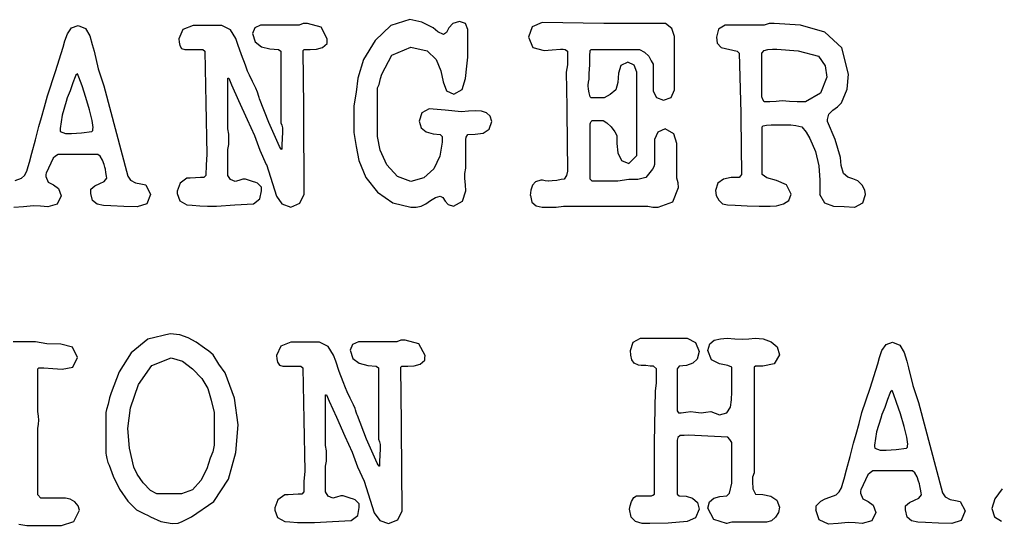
# Model space of a CAD drawing. Extents: x 0 to 123, y -71 to 297.
# Drawn here: x 10.48 to 12.528, y 293.874 to 294.933 of the extents above; entities that cross this region are included whole.
import ezdxf

# ---------------------------------------------------------------- set-up
doc = ezdxf.new("R2010")
doc.units = 0

msp = doc.modelspace()

# ---------------------------------------------------------------- linework, layer by layer
at = {"layer": 'Layer 1'}
for p, q in [((11.295439, 294.933067), (11.256209, 294.920343)), ((11.320889, 294.927767), (11.295439, 294.933067)), ((10.579698, 294.903366), (10.588198, 294.915559)), ((10.588198, 294.915559), (10.601978, 294.920859)), ((10.601978, 294.920859), (10.617348, 294.914499)), ((10.617348, 294.914499), (10.626348, 294.899125)), ((10.82125, 294.912393), (10.81275, 294.892777)), ((10.84246, 294.920343), (10.82125, 294.912393)), ((10.90237, 294.920343), (10.84246, 294.920343)), ((10.92039, 294.911333), (10.90237, 294.920343)), ((10.93152, 294.893308), (10.92039, 294.911333)), ((10.971461, 294.915573), (10.966661, 294.90391)), ((10.983651, 294.921403), (10.971461, 294.915573)), ((11.064231, 294.921403), (10.983651, 294.921403)), ((11.072731, 294.924583), (11.064231, 294.921403)), ((11.081731, 294.925113), (11.072731, 294.924583)), ((11.110361, 294.917163), (11.081731, 294.925113)), ((11.123081, 294.892776), (11.110361, 294.917163)), ((11.256209, 294.920343), (11.222809, 294.889594)), ((11.344219, 294.916104), (11.320889, 294.927767)), ((11.354289, 294.907094), (11.344219, 294.916104)), ((11.377149, 294.915574), (11.372349, 294.906034)), ((11.385149, 294.925114), (11.377149, 294.915574)), ((11.399459, 294.929354), (11.385149, 294.925114)), ((11.412179, 294.925114), (11.399459, 294.929354)), ((11.416979, 294.91239), (11.412179, 294.925114)), ((11.416979, 294.854074), (11.416979, 294.91239)), ((11.551254, 294.917702), (11.543854, 294.896496)), ((11.572464, 294.926712), (11.551254, 294.917702)), ((11.70129, 294.925122), (11.572464, 294.926712)), ((11.830116, 294.924592), (11.70129, 294.925122)), ((11.843366, 294.914519), (11.830116, 294.924592)), ((11.848666, 294.897554), (11.843366, 294.914519)), ((11.940786, 294.912913), (11.936586, 294.896479)), ((11.955096, 294.921393), (11.940786, 294.912913)), ((12.036206, 294.921393), (11.955096, 294.921393)), ((12.046806, 294.924573), (12.036206, 294.921393)), ((12.057406, 294.925104), (12.046806, 294.924573)), ((12.112546, 294.921394), (12.057406, 294.925104)), ((12.162906, 294.90655), (12.112546, 294.921394)), ((10.574398, 294.888522), (10.579698, 294.903366)), ((10.626348, 294.899125), (10.631648, 294.8811)), ((10.81275, 294.892777), (10.81328, 294.885887)), ((10.93632, 294.880584), (10.93152, 294.893308)), ((10.966661, 294.90391), (10.971961, 294.886415)), ((11.122551, 294.888006), (11.123081, 294.892776)), ((11.365949, 294.901794), (11.354289, 294.907094)), ((11.372349, 294.906034), (11.365949, 294.901794)), ((11.543854, 294.896496), (11.552854, 294.87476)), ((11.848666, 294.785692), (11.848666, 294.897554)), ((11.936586, 294.896479), (11.938186, 294.883755)), ((12.198956, 294.874211), (12.162906, 294.90655)), ((10.554758, 294.824374), (10.571198, 294.875268)), ((10.571198, 294.875268), (10.574398, 294.888522)), ((10.631648, 294.8811), (10.635348, 294.866786)), ((10.81328, 294.885887), (10.81488, 294.878467)), ((10.81488, 294.878467), (10.81858, 294.872637)), ((10.81858, 294.872637), (10.82548, 294.870517)), ((10.82548, 294.870517), (10.86312, 294.870517)), ((10.86312, 294.870517), (10.86732, 294.866807)), ((10.94372, 294.859378), (10.93632, 294.880584)), ((10.971961, 294.886415), (10.985211, 294.876342)), ((10.985211, 294.876342), (11.003231, 294.872102)), ((11.003231, 294.872102), (11.020731, 294.870512)), ((11.020731, 294.870512), (11.026031, 294.866802)), ((11.072791, 294.868396), (11.074891, 294.870516)), ((11.074891, 294.870516), (11.087081, 294.870516)), ((11.087081, 294.870516), (11.100331, 294.871046)), ((11.100331, 294.871046), (11.113051, 294.874756)), ((11.113051, 294.874756), (11.122551, 294.883236)), ((11.122551, 294.883236), (11.122551, 294.888006)), ((11.222809, 294.889594), (11.198949, 294.849833)), ((11.257969, 294.858845), (11.297729, 294.87528)), ((11.297729, 294.87528), (11.331659, 294.86786)), ((11.552854, 294.87476), (11.576184, 294.8684)), ((11.593144, 294.86946), (11.610644, 294.87105)), ((11.610644, 294.87105), (11.616444, 294.87105)), ((11.616444, 294.87105), (11.620644, 294.87052)), ((11.620644, 294.87052), (11.624844, 294.86681)), ((11.672688, 294.868388), (11.674788, 294.870508)), ((11.674788, 294.870508), (11.776046, 294.870508)), ((11.776046, 294.870508), (11.786116, 294.864678)), ((11.938186, 294.883755), (11.946686, 294.874745)), ((11.946686, 294.874745), (11.980086, 294.866795)), ((12.036545, 294.868392), (12.043945, 294.870512)), ((12.043945, 294.870512), (12.044065, 294.870516)), ((12.044065, 294.870516), (12.053565, 294.871047)), ((12.053565, 294.871047), (12.063065, 294.871047)), ((12.063065, 294.871047), (12.107595, 294.867867)), ((12.212736, 294.819076), (12.198956, 294.874211)), ((10.635348, 294.866786), (10.643848, 294.829676)), ((10.86732, 294.866807), (10.86942, 294.758127)), ((10.95172, 294.837642), (10.94372, 294.859378)), ((11.026031, 294.866802), (11.026031, 294.7173)), ((11.073891, 294.750173), (11.072791, 294.868396)), ((11.236759, 294.819084), (11.257969, 294.858845)), ((11.331659, 294.86786), (11.350749, 294.849835)), ((11.350749, 294.849835), (11.360249, 294.825978)), ((11.414879, 294.835519), (11.416979, 294.854074)), ((11.576184, 294.8684), (11.593144, 294.86946)), ((11.624844, 294.86681), (11.624844, 294.853556)), ((11.624844, 294.853556), (11.624844, 294.838182)), ((11.671627, 294.83817), (11.672157, 294.856195)), ((11.672157, 294.856195), (11.672688, 294.868388)), ((11.786116, 294.864678), (11.795116, 294.856198)), ((11.795116, 294.856198), (11.800416, 294.846658)), ((11.980086, 294.866795), (11.984286, 294.862555)), ((11.984286, 294.862555), (11.987486, 294.737971)), ((12.031745, 294.862562), (12.036545, 294.868392)), ((12.031745, 294.771377), (12.031745, 294.862562)), ((12.107595, 294.867867), (12.150005, 294.856204)), ((12.150005, 294.856204), (12.163785, 294.836058)), ((10.643848, 294.829676), (10.656038, 294.794156)), ((10.95652, 294.824918), (10.95172, 294.837642)), ((11.198949, 294.849833), (11.186759, 294.810602)), ((11.412179, 294.809542), (11.414879, 294.835519)), ((11.624844, 294.838182), (11.622744, 294.822808)), ((11.670527, 294.820145), (11.671627, 294.83817)), ((11.736778, 294.837117), (11.731978, 294.820682)), ((11.751088, 294.844007), (11.736778, 294.837117)), ((11.764868, 294.837647), (11.751088, 294.844007)), ((11.770168, 294.822803), (11.764868, 294.837647)), ((11.800416, 294.846658), (11.804116, 294.839768)), ((11.804116, 294.839768), (11.804116, 294.783572)), ((12.163785, 294.836058), (12.166985, 294.812201)), ((10.537798, 294.77348), (10.554758, 294.824374)), ((10.595972, 294.813258), (10.591172, 294.800535)), ((10.597572, 294.816967), (10.595972, 294.813258)), ((10.600772, 294.819617), (10.597572, 294.816967)), ((10.603972, 294.812198), (10.600772, 294.819617)), ((10.610372, 294.794173), (10.603972, 294.812198)), ((10.91493, 294.704578), (10.91493, 294.81061)), ((10.91493, 294.81061), (10.91703, 294.81061)), ((10.91703, 294.81061), (10.92283, 294.796826)), ((10.96022, 294.816968), (10.95652, 294.824918)), ((10.96662, 294.803184), (10.96022, 294.816968)), ((11.186759, 294.810602), (11.183059, 294.781444)), ((11.232959, 294.803184), (11.234059, 294.809544)), ((11.234059, 294.809544), (11.236759, 294.819084)), ((11.360249, 294.825978), (11.365549, 294.802651)), ((11.404779, 294.786746), (11.412179, 294.809542)), ((11.622744, 294.822808), (11.623844, 294.750178)), ((11.670527, 294.808482), (11.670527, 294.820145)), ((11.731978, 294.820682), (11.730378, 294.801066)), ((11.770168, 294.64892), (11.770168, 294.822803)), ((12.166985, 294.812201), (12.154265, 294.778802)), ((12.210036, 294.787267), (12.212736, 294.819076)), ((10.591172, 294.800535), (10.585372, 294.7841)), ((10.618372, 294.770315), (10.610372, 294.794173)), ((10.656038, 294.794156), (10.705868, 294.605424)), ((10.92283, 294.796826), (10.93767, 294.763957)), ((10.97352, 294.7894), (10.96662, 294.803184)), ((10.97722, 294.78145), (10.97352, 294.7894)), ((11.228159, 294.789934), (11.231359, 294.797354)), ((11.228159, 294.688152), (11.228159, 294.789934)), ((11.231359, 294.797354), (11.232959, 294.803184)), ((11.365549, 294.802651), (11.372449, 294.784096)), ((11.668327, 294.795762), (11.669427, 294.802122)), ((11.668327, 294.794702), (11.668327, 294.795762)), ((11.668327, 294.794172), (11.668327, 294.794702)), ((11.669427, 294.787282), (11.668327, 294.794172)), ((11.669427, 294.802122), (11.670527, 294.808482)), ((11.730378, 294.801066), (11.726178, 294.785692)), ((10.531998, 294.750684), (10.537798, 294.77348)), ((10.579572, 294.769255), (10.576972, 294.761305)), ((10.585372, 294.7841), (10.579572, 294.769255)), ((10.625772, 294.744339), (10.618372, 294.770315)), ((10.97775, 294.7788), (10.97722, 294.78145)), ((10.97935, 294.77403), (10.97775, 294.7788)), ((10.98045, 294.76979), (10.97935, 294.77403)), ((10.98155, 294.76714), (10.98045, 294.76979)), ((11.183059, 294.781444), (11.178259, 294.752286)), ((11.372449, 294.784096), (11.387819, 294.777206)), ((11.387819, 294.777206), (11.404779, 294.786746)), ((11.670527, 294.779862), (11.669427, 294.787282)), ((11.672127, 294.774032), (11.670527, 294.779862)), ((11.672658, 294.771382), (11.672127, 294.774032)), ((11.674758, 294.769262), (11.672658, 294.771382)), ((11.701798, 294.769262), (11.674758, 294.769262)), ((11.714518, 294.776152), (11.701798, 294.769262)), ((11.726178, 294.785692), (11.714518, 294.776152)), ((11.804116, 294.783572), (11.811016, 294.769788)), ((11.811016, 294.769788), (11.825856, 294.764488)), ((11.825856, 294.764488), (11.841766, 294.770318)), ((11.841766, 294.770318), (11.848666, 294.785692)), ((12.033345, 294.766077), (12.031745, 294.771377)), ((12.154265, 294.778802), (12.122985, 294.760777)), ((12.197846, 294.758639), (12.210036, 294.787267)), ((10.525598, 294.727888), (10.531998, 294.750684)), ((10.576972, 294.761305), (10.568472, 294.733207)), ((10.86942, 294.758127), (10.87152, 294.650507)), ((10.93767, 294.763957), (10.95569, 294.724196)), ((11.00064, 294.717836), (10.98155, 294.76714)), ((11.073891, 294.7401), (11.073891, 294.750173)), ((11.178259, 294.752286), (11.178508, 294.696628)), ((11.623844, 294.750178), (11.623844, 294.7401)), ((12.036045, 294.760777), (12.033345, 294.766077)), ((12.048235, 294.760777), (12.036045, 294.760777)), ((12.061485, 294.761837), (12.048235, 294.760777)), ((12.074205, 294.762897), (12.061485, 294.761837)), ((12.089575, 294.761837), (12.074205, 294.762897)), ((12.105485, 294.760777), (12.089575, 294.761837)), ((12.122985, 294.760777), (12.105485, 294.760777)), ((12.179846, 294.743269), (12.189346, 294.750689)), ((12.189346, 294.750689), (12.197846, 294.758639)), ((10.520298, 294.709333), (10.525598, 294.727888)), ((10.568472, 294.733207), (10.564272, 294.705109)), ((10.631572, 294.721542), (10.625772, 294.744339)), ((11.074949, 294.567801), (11.073891, 294.7401)), ((11.320499, 294.737974), (11.315199, 294.720479)), ((11.335869, 294.746454), (11.320499, 294.737974)), ((11.369799, 294.743274), (11.335869, 294.746454)), ((11.403729, 294.740094), (11.369799, 294.743274)), ((11.418039, 294.741154), (11.403729, 294.740094)), ((11.432879, 294.742214), (11.418039, 294.741154)), ((11.445069, 294.741154), (11.432879, 294.742214)), ((11.456199, 294.737974), (11.445069, 294.741154)), ((11.463599, 294.731084), (11.456199, 294.737974)), ((11.466799, 294.719421), (11.463599, 294.731084)), ((11.623844, 294.7401), (11.624944, 294.615515)), ((11.987486, 294.737971), (11.987486, 294.727368)), ((11.987486, 294.727368), (11.988586, 294.609145)), ((12.168646, 294.724186), (12.171846, 294.734789)), ((12.171846, 294.734789), (12.179846, 294.743269)), ((10.512898, 294.681235), (10.520298, 294.709333)), ((10.633672, 294.707228), (10.631572, 294.721542)), ((10.633142, 294.703518), (10.633672, 294.707228)), ((10.95569, 294.724196), (10.97053, 294.690267)), ((11.02291, 294.667472), (11.00064, 294.717836)), ((11.026031, 294.7173), (11.028131, 294.712)), ((11.028131, 294.712), (11.029231, 294.7067)), ((11.029231, 294.7067), (11.029231, 294.69769)), ((11.315199, 294.720479), (11.319399, 294.706165)), ((11.461499, 294.703517), (11.466799, 294.719421)), ((11.672698, 294.715183), (11.673228, 294.716773)), ((11.672698, 294.599087), (11.672698, 294.715183)), ((11.673228, 294.716773), (11.674828, 294.719423)), ((11.674828, 294.719423), (11.676928, 294.721543)), ((11.676928, 294.721543), (11.699728, 294.721543)), ((11.699728, 294.721543), (11.707128, 294.717303)), ((11.707128, 294.717303), (11.716128, 294.708293)), ((11.716128, 294.708293), (11.724128, 294.69822)), ((12.032196, 294.708811), (12.034296, 294.710931)), ((12.032196, 294.609143), (12.032196, 294.708811)), ((12.034296, 294.710931), (12.041196, 294.711991)), ((12.041196, 294.711991), (12.050696, 294.713051)), ((12.050696, 294.713051), (12.070316, 294.713051)), ((12.070316, 294.713051), (12.081976, 294.713051)), ((12.081976, 294.713051), (12.092046, 294.712521)), ((12.092046, 294.712521), (12.102646, 294.711461)), ((12.102646, 294.711461), (12.115366, 294.708811)), ((12.115366, 294.708811), (12.124366, 294.697148)), ((12.168646, 294.719416), (12.168646, 294.724186)), ((12.185086, 294.682306), (12.168646, 294.719416)), ((10.564272, 294.705109), (10.564272, 294.70193)), ((10.564272, 294.70193), (10.564802, 294.69875)), ((10.564802, 294.69875), (10.564772, 294.698749)), ((10.564772, 294.698749), (10.575902, 294.694508)), ((10.575902, 294.694508), (10.588622, 294.694508)), ((10.588622, 294.694508), (10.609302, 294.696099)), ((10.609302, 294.696099), (10.631042, 294.698749)), ((10.631042, 294.698749), (10.633142, 294.700869)), ((10.633142, 294.700869), (10.633142, 294.703518)), ((10.91703, 294.693445), (10.91493, 294.704578)), ((10.91703, 294.682842), (10.91703, 294.693445)), ((10.97053, 294.690267), (10.98219, 294.659518)), ((11.029231, 294.69769), (11.028701, 294.684436)), ((11.178508, 294.696628), (11.183308, 294.66747)), ((11.233459, 294.659524), (11.228159, 294.688152)), ((11.319399, 294.706165), (11.329999, 294.698215)), ((11.329999, 294.698215), (11.344309, 294.693975)), ((11.344309, 294.693975), (11.359149, 294.692385)), ((11.359149, 294.692385), (11.362849, 294.688145)), ((11.362849, 294.688145), (11.363379, 294.682845)), ((11.412748, 294.681786), (11.413279, 294.687087)), ((11.413279, 294.687087), (11.416979, 294.692386)), ((11.416979, 294.692386), (11.432349, 294.692917)), ((11.432349, 294.692917), (11.448779, 294.695567)), ((11.448779, 294.695567), (11.461499, 294.703517)), ((11.724128, 294.69822), (11.728328, 294.69027)), ((11.728328, 294.69027), (11.728328, 294.673835)), ((11.813768, 294.697691), (11.807368, 294.681787)), ((11.829138, 294.704581), (11.813768, 294.697691)), ((11.847158, 294.693978), (11.829138, 294.704581)), ((11.854058, 294.673832), (11.847158, 294.693978)), ((12.124366, 294.697148), (12.131766, 294.683894)), ((10.505498, 294.653137), (10.512898, 294.681235)), ((10.91493, 294.661106), (10.91703, 294.671709)), ((10.91703, 294.671709), (10.91703, 294.682842)), ((11.02501, 294.663762), (11.02291, 294.667472)), ((11.028701, 294.684436), (11.02817, 294.671182)), ((11.02817, 294.671182), (11.02817, 294.662172)), ((11.183308, 294.66747), (11.189108, 294.638312)), ((11.363379, 294.676485), (11.358579, 294.647327)), ((11.363379, 294.682845), (11.363379, 294.676485)), ((11.412748, 294.621879), (11.412748, 294.681786)), ((11.728328, 294.673835), (11.730428, 294.654219)), ((11.807368, 294.681787), (11.807368, 294.629833)), ((11.854058, 294.601202), (11.854058, 294.673832)), ((12.131766, 294.683894), (12.143426, 294.656856)), ((12.195686, 294.644665), (12.185086, 294.682306)), ((10.500698, 294.634582), (10.505498, 294.653137)), ((10.555028, 294.647287), (10.550228, 294.643047)), ((10.560328, 294.650997), (10.555028, 294.647287)), ((10.643558, 294.650997), (10.560328, 294.650997)), ((10.648358, 294.647287), (10.643558, 294.650997)), ((10.653158, 294.638807), (10.648358, 294.647287)), ((10.87152, 294.650507), (10.86992, 294.628771)), ((10.91493, 294.607031), (10.91493, 294.661106)), ((10.98219, 294.659518), (10.99544, 294.62983)), ((11.02711, 294.661112), (11.02501, 294.663762)), ((11.02764, 294.661112), (11.02711, 294.661112)), ((11.02817, 294.662172), (11.02764, 294.661112)), ((11.247769, 294.628775), (11.233459, 294.659524)), ((11.358579, 294.647327), (11.345859, 294.62082)), ((11.730428, 294.654219), (11.737828, 294.638315)), ((11.753728, 294.631955), (11.770168, 294.64892)), ((12.143426, 294.656856), (12.150326, 294.627168)), ((10.494798, 294.616032), (10.497998, 294.625572)), ((10.497998, 294.625572), (10.500698, 294.634582)), ((10.550228, 294.643047), (10.535388, 294.611768)), ((10.656358, 294.629797), (10.653158, 294.638807)), ((10.657958, 294.623967), (10.656358, 294.629797)), ((10.86992, 294.628771), (10.86939, 294.607035)), ((10.99544, 294.62983), (10.995959, 294.62983)), ((10.995959, 294.62983), (11.016639, 294.56356)), ((11.189108, 294.638312), (11.203418, 294.602793)), ((11.269509, 294.604388), (11.247769, 294.628775)), ((11.737828, 294.638315), (11.753728, 294.631955)), ((11.805768, 294.624533), (11.803068, 294.619763)), ((11.807368, 294.629833), (11.805768, 294.624533)), ((12.150326, 294.627168), (12.152426, 294.59695)), ((12.197286, 294.6277), (12.195686, 294.644665)), ((12.202086, 294.611265), (12.197286, 294.6277)), ((10.483598, 294.601192), (10.489998, 294.607022)), ((10.489998, 294.607022), (10.494798, 294.616032)), ((10.535388, 294.611768), (10.534858, 294.608588)), ((10.534858, 294.608588), (10.534858, 294.604878)), ((10.534858, 294.604878), (10.539658, 294.592685)), ((10.659058, 294.619727), (10.657958, 294.623967)), ((10.660158, 294.612837), (10.659058, 294.619727)), ((10.661758, 294.605417), (10.660158, 294.612837)), ((10.662288, 294.601177), (10.661758, 294.605417)), ((10.705868, 294.605424), (10.711668, 294.596944)), ((10.86939, 294.607035), (10.86519, 294.602795)), ((10.92073, 294.598551), (10.91493, 294.607031)), ((11.297609, 294.594315), (11.269509, 294.604388)), ((11.345859, 294.62082), (11.325179, 294.601735)), ((11.410648, 294.610747), (11.412748, 294.621879)), ((11.410648, 294.600144), (11.410648, 294.610747)), ((11.623344, 294.606505), (11.618544, 294.599085)), ((11.624944, 294.615515), (11.623344, 294.606505)), ((11.803068, 294.619763), (11.788758, 294.602798)), ((11.986986, 294.605965), (11.984386, 294.602785)), ((11.988586, 294.609145), (11.986986, 294.605965)), ((12.041696, 294.601723), (12.032196, 294.609143)), ((12.211086, 294.603315), (12.202086, 294.611265)), ((10.470878, 294.596422), (10.483598, 294.601192)), ((10.539658, 294.592685), (10.550788, 294.586855)), ((10.550788, 294.586855), (10.561388, 294.579435)), ((10.628918, 294.578387), (10.637418, 294.585277)), ((10.637418, 294.585277), (10.647488, 294.590047)), ((10.647488, 294.590047), (10.656488, 294.594287)), ((10.656488, 294.594287), (10.662288, 294.601177)), ((10.711668, 294.596944), (10.722268, 294.591644)), ((10.722268, 294.591644), (10.733398, 294.588994)), ((10.733398, 294.588994), (10.743468, 294.586874)), ((10.743468, 294.586874), (10.753538, 294.567258)), ((10.81538, 294.590601), (10.80898, 294.574167)), ((10.82969, 294.601204), (10.81538, 294.590601)), ((10.83659, 294.601204), (10.82969, 294.601204)), ((10.84719, 294.601735), (10.83659, 294.601204)), ((10.85779, 294.602265), (10.84719, 294.601735)), ((10.86519, 294.602795), (10.85779, 294.602265)), ((10.93023, 294.594311), (10.92073, 294.598551)), ((10.93823, 294.596431), (10.93023, 294.594311)), ((10.94673, 294.599081), (10.93823, 294.596431)), ((10.95203, 294.599081), (10.94673, 294.599081)), ((10.95843, 294.596961), (10.95203, 294.599081)), ((10.96643, 294.594311), (10.95843, 294.596961)), ((10.97333, 294.592191), (10.96643, 294.594311)), ((10.97703, 294.590601), (10.97333, 294.592191)), ((10.98553, 294.582121), (10.97703, 294.590601)), ((11.203418, 294.602793), (11.228338, 294.571513)), ((11.325179, 294.601735), (11.297609, 294.594315)), ((11.411748, 294.586889), (11.410648, 294.600144)), ((11.412848, 294.574697), (11.411748, 294.586889)), ((11.551714, 294.586365), (11.548514, 294.575762)), ((11.558614, 294.593785), (11.551714, 294.586365)), ((11.569744, 294.596965), (11.558614, 294.593785)), ((11.572944, 294.596965), (11.569744, 294.596965)), ((11.578744, 294.595375), (11.572944, 294.596965)), ((11.585144, 294.594845), (11.578744, 294.595375)), ((11.586244, 294.594845), (11.585144, 294.594845)), ((11.593144, 294.595375), (11.586244, 294.594845)), ((11.602644, 294.596435), (11.593144, 294.595375)), ((11.611644, 294.598025), (11.602644, 294.596435)), ((11.618544, 294.599085), (11.611644, 294.598025)), ((11.676898, 294.594847), (11.672698, 294.599087)), ((11.730438, 294.594847), (11.676898, 294.594847)), ((11.753238, 294.598027), (11.730438, 294.594847)), ((11.772328, 294.598558), (11.753238, 294.598027)), ((11.788758, 294.602798), (11.772328, 294.598558)), ((11.856758, 294.591129), (11.854058, 294.601202)), ((11.857288, 294.581589), (11.856758, 294.591129)), ((11.939326, 294.590594), (11.934526, 294.57522)), ((11.951516, 294.599074), (11.939326, 294.590594)), ((11.967416, 294.602254), (11.951516, 294.599074)), ((11.984386, 294.602785), (11.967416, 294.602254)), ((12.062366, 294.596423), (12.041696, 294.601723)), ((12.083046, 294.586883), (12.062366, 294.596423)), ((12.092546, 294.567798), (12.083046, 294.586883)), ((12.152426, 294.59695), (12.152426, 294.567792)), ((12.221686, 294.599605), (12.211086, 294.603315)), ((12.232286, 294.595365), (12.221686, 294.599605)), ((12.241286, 294.586355), (12.232286, 294.595365)), ((12.247086, 294.576282), (12.241286, 294.586355)), ((10.566688, 294.564061), (10.558188, 294.546566)), ((10.561388, 294.579435), (10.566688, 294.564061)), ((10.628918, 294.569377), (10.628918, 294.578387)), ((10.632118, 294.554533), (10.628918, 294.569377)), ((10.753538, 294.567258), (10.745538, 294.547643)), ((10.80898, 294.574167), (10.80898, 294.568867)), ((10.80898, 294.568867), (10.81478, 294.553493)), ((10.98233, 294.557736), (10.98553, 294.574701)), ((10.98553, 294.574701), (10.98553, 294.582121)), ((11.016639, 294.56356), (11.028299, 294.547657)), ((11.065949, 294.548717), (11.074949, 294.567801)), ((11.228338, 294.571513), (11.260148, 294.549247)), ((11.349158, 294.560907), (11.359228, 294.563558)), ((11.359228, 294.563558), (11.364528, 294.560378)), ((11.405948, 294.55296), (11.412848, 294.574697)), ((11.548514, 294.575762), (11.547414, 294.564629)), ((11.547414, 294.564629), (11.547669, 294.564622)), ((11.547669, 294.564622), (11.550869, 294.550838)), ((11.845628, 294.551371), (11.857288, 294.581589)), ((11.934526, 294.57522), (11.936126, 294.565147)), ((11.936126, 294.565147), (11.941426, 294.555074)), ((12.087746, 294.554544), (12.092546, 294.567798)), ((12.152216, 294.567802), (12.162286, 294.549777)), ((12.152426, 294.567792), (12.152216, 294.567802)), ((12.242386, 294.549247), (12.248186, 294.566742)), ((12.248186, 294.566742), (12.247086, 294.576282)), ((10.508898, 294.543386), (10.488218, 294.541266)), ((10.523738, 294.542326), (10.508898, 294.543386)), ((10.558188, 294.546566), (10.538578, 294.541266)), ((10.641618, 294.546583), (10.632118, 294.554533)), ((10.654868, 294.543933), (10.641618, 294.546583)), ((10.670778, 294.543403), (10.654868, 294.543933)), ((10.697818, 294.541813), (10.670778, 294.543403)), ((10.745538, 294.547643), (10.725388, 294.541283)), ((10.81478, 294.553493), (10.82962, 294.545013)), ((10.82962, 294.545013), (10.84022, 294.544483)), ((10.84022, 294.544483), (10.85665, 294.543423)), ((10.85665, 294.543423), (10.87255, 294.542893)), ((10.87255, 294.542893), (10.88368, 294.542893)), ((10.88368, 294.542893), (10.89168, 294.542893)), ((10.89168, 294.542893), (10.92985, 294.545543)), ((10.92985, 294.545543), (10.96855, 294.547133)), ((10.96855, 294.547133), (10.98233, 294.557736)), ((11.028299, 294.547657), (11.046859, 294.540767)), ((11.046859, 294.540767), (11.065949, 294.548717)), ((11.260148, 294.549247), (11.297788, 294.540768)), ((11.308918, 294.540768), (11.319518, 294.542888)), ((11.319518, 294.542888), (11.329018, 294.547658)), ((11.329018, 294.547658), (11.339088, 294.554548)), ((11.339088, 294.554548), (11.349158, 294.560907)), ((11.364528, 294.560378), (11.369328, 294.552957)), ((11.369328, 294.552957), (11.375728, 294.546067)), ((11.375728, 294.546067), (11.386858, 294.542888)), ((11.386858, 294.542888), (11.405948, 294.55296)), ((11.550869, 294.550838), (11.559369, 294.543418)), ((11.559369, 294.543418), (11.572089, 294.540768)), ((11.601239, 294.540768), (11.616609, 294.542888)), ((11.616609, 294.542888), (11.793148, 294.542888)), ((11.793148, 294.542888), (11.803748, 294.540768)), ((11.814878, 294.540768), (11.845628, 294.551371)), ((11.941426, 294.555074), (11.949426, 294.547124)), ((11.949426, 294.547124), (11.959496, 294.545004)), ((11.959496, 294.545004), (11.975926, 294.544474)), ((11.975926, 294.544474), (12.000846, 294.543414)), ((12.000846, 294.543414), (12.025766, 294.542884)), ((12.025766, 294.542884), (12.042726, 294.542884)), ((12.042726, 294.542884), (12.048526, 294.542884)), ((12.048526, 294.542884), (12.062306, 294.543414)), ((12.062306, 294.543414), (12.076616, 294.547124)), ((12.076616, 294.547124), (12.087746, 294.554544)), ((12.162286, 294.549777), (12.181376, 294.542887)), ((12.181376, 294.542887), (12.203646, 294.541827)), ((12.225956, 294.540767), (12.242386, 294.549247)), ((10.488218, 294.541266), (10.467538, 294.539676)), ((10.538578, 294.541266), (10.523738, 294.542326)), ((10.725388, 294.541283), (10.697818, 294.541813)), ((11.297788, 294.540768), (11.308918, 294.540768)), ((11.572089, 294.540768), (11.586399, 294.540768)), ((11.586399, 294.540768), (11.601239, 294.540768)), ((11.803748, 294.540768), (11.814878, 294.540768)), ((12.203646, 294.541827), (12.224856, 294.540767)), ((12.224856, 294.540767), (12.225956, 294.540767)), ((10.513337, 294.258712), (10.428517, 294.258712)), ((10.536667, 294.254472), (10.513337, 294.258712)), ((10.747941, 294.264029), (10.712951, 294.235931)), ((10.794591, 294.275162), (10.747941, 294.264029)), ((10.814681, 294.273043), (10.794531, 294.275163)), ((10.794531, 294.275163), (10.794591, 294.275162)), ((10.832181, 294.267213), (10.814681, 294.273043)), ((10.848611, 294.257673), (10.832181, 294.267213)), ((10.866111, 294.24548), (10.848611, 294.257673)), ((11.046787, 294.257658), (11.025577, 294.249708)), ((11.106697, 294.257658), (11.046787, 294.257658)), ((11.124717, 294.248649), (11.106697, 294.257658)), ((11.187967, 294.258719), (11.175777, 294.252889)), ((11.268547, 294.258719), (11.187967, 294.258719)), ((11.277047, 294.261899), (11.268547, 294.258719)), ((11.286047, 294.262429), (11.277047, 294.261899)), ((11.314677, 294.254479), (11.286047, 294.262429)), ((11.757114, 294.240693), (11.762414, 294.257658)), ((11.762414, 294.257658), (11.777784, 294.266138)), ((11.777784, 294.266138), (11.875334, 294.266138)), ((11.875334, 294.266138), (11.892824, 294.257128)), ((11.892824, 294.257128), (11.900224, 294.238573)), ((11.922495, 294.25448), (11.931995, 294.2619)), ((11.931995, 294.2619), (11.944715, 294.26508)), ((11.944715, 294.26508), (11.959025, 294.26614)), ((11.959025, 294.26614), (11.974925, 294.26508)), ((11.974925, 294.26508), (11.990295, 294.26402)), ((11.990295, 294.26402), (12.004075, 294.26508)), ((12.004075, 294.26508), (12.017325, 294.26614)), ((12.017325, 294.26614), (12.034295, 294.26455)), ((12.034295, 294.26455), (12.050725, 294.25872)), ((12.050725, 294.25872), (12.063445, 294.248117)), ((12.291121, 294.252876), (12.304901, 294.258176)), ((12.304901, 294.258176), (12.320271, 294.251816)), ((10.565827, 294.253942), (10.536667, 294.254472)), ((10.590217, 294.247582), (10.565827, 294.253942)), ((10.600817, 294.225846), (10.590217, 294.247582)), ((10.712951, 294.235931), (10.688031, 294.19617)), ((10.875611, 294.23912), (10.866111, 294.24548)), ((10.884611, 294.23117), (10.875611, 294.23912)), ((11.025577, 294.249708), (11.017077, 294.230093)), ((11.135847, 294.230623), (11.124717, 294.248649)), ((11.175777, 294.252889), (11.170977, 294.241226)), ((11.170977, 294.241226), (11.176277, 294.223731)), ((11.327397, 294.230092), (11.314677, 294.254479)), ((11.757644, 294.23062), (11.757114, 294.240693)), ((11.900224, 294.238573), (11.896524, 294.222669)), ((11.918795, 294.240696), (11.922495, 294.25448)), ((11.926195, 294.221081), (11.918795, 294.240696)), ((12.063445, 294.248117), (12.068245, 294.231682)), ((12.277321, 294.225839), (12.282621, 294.240683)), ((12.282621, 294.240683), (12.291121, 294.252876)), ((12.320271, 294.251816), (12.329271, 294.236442)), ((12.329271, 294.236442), (12.334571, 294.218417)), ((10.591317, 294.2057), (10.600817, 294.225846)), ((10.756411, 294.208894), (10.796701, 294.225329)), ((10.796701, 294.225329), (10.820561, 294.217909)), ((10.820561, 294.217909), (10.841241, 294.202005)), ((10.896271, 294.211554), (10.884611, 294.23117)), ((11.017077, 294.230093), (11.017607, 294.223203)), ((11.017607, 294.223203), (11.019207, 294.215782)), ((11.019207, 294.215782), (11.022907, 294.209952)), ((11.140647, 294.2179), (11.135847, 294.230623)), ((11.148047, 294.196694), (11.140647, 294.2179)), ((11.176277, 294.223731), (11.189527, 294.213658)), ((11.317367, 294.212072), (11.326867, 294.220552)), ((11.326867, 294.225322), (11.327397, 294.230092)), ((11.326867, 294.220552), (11.326867, 294.225322)), ((11.759744, 294.22108), (11.757644, 294.23062)), ((11.764544, 294.21366), (11.759744, 294.22108)), ((11.896524, 294.222669), (11.887524, 294.213659)), ((11.943155, 294.212601), (11.926195, 294.221081)), ((12.068245, 294.231682), (12.057115, 294.212597)), ((12.274121, 294.212585), (12.277321, 294.225839)), ((12.334571, 294.218417), (12.338271, 294.204103)), ((10.517637, 294.20199), (10.519737, 294.20411)), ((10.517637, 294.112925), (10.517637, 294.20199)), ((10.519737, 294.20411), (10.530337, 294.20411)), ((10.530337, 294.20411), (10.549427, 294.20252)), ((10.549427, 294.20252), (10.568517, 294.20146)), ((10.568517, 294.20146), (10.591317, 294.2057)), ((10.688031, 294.19617), (10.671071, 294.152168)), ((10.728311, 294.169133), (10.756411, 294.208894)), ((10.841241, 294.202005), (10.860861, 294.181859)), ((10.909521, 294.194059), (10.896271, 294.211554)), ((11.022907, 294.209952), (11.029807, 294.207832)), ((11.029807, 294.207832), (11.067447, 294.207832)), ((11.067447, 294.207832), (11.071647, 294.204122)), ((11.071647, 294.204122), (11.073747, 294.095442)), ((11.156047, 294.174959), (11.148047, 294.196694)), ((11.189527, 294.213658), (11.207547, 294.209418)), ((11.207547, 294.209418), (11.225047, 294.207828)), ((11.225047, 294.207828), (11.230347, 294.204118)), ((11.230347, 294.204118), (11.230347, 294.054617)), ((11.277107, 294.205712), (11.279207, 294.207832)), ((11.278207, 294.087489), (11.277107, 294.205712)), ((11.279207, 294.207832), (11.291397, 294.207832)), ((11.291397, 294.207832), (11.304647, 294.208362)), ((11.304647, 294.208362), (11.317367, 294.212072)), ((11.773544, 294.20995), (11.764544, 294.21366)), ((11.779344, 294.20942), (11.773544, 294.20995)), ((11.788844, 294.20889), (11.779344, 294.20942)), ((11.798344, 294.20783), (11.788844, 294.20889)), ((11.804744, 294.20783), (11.798344, 294.20783)), ((11.811144, 294.202), (11.804744, 294.20783)), ((11.811144, 294.188746), (11.811144, 294.202)), ((11.856204, 294.204649), (11.854604, 294.201999)), ((11.854604, 294.201999), (11.854604, 294.114525)), ((11.858904, 294.207829), (11.856204, 294.204649)), ((11.874274, 294.209419), (11.858904, 294.207829)), ((11.887524, 294.213659), (11.874274, 294.209419)), ((11.960125, 294.208891), (11.943155, 294.212601)), ((11.968625, 294.205711), (11.960125, 294.208891)), ((11.968625, 294.180264), (11.968625, 294.205711)), ((12.018415, 294.207827), (12.015215, 294.205707)), ((12.015215, 294.205707), (12.015215, 293.984105)), ((12.033785, 294.207827), (12.018415, 294.207827)), ((12.057115, 294.212597), (12.033785, 294.207827)), ((12.257681, 294.161691), (12.274121, 294.212585)), ((12.338271, 294.204103), (12.346771, 294.166993)), ((10.860861, 294.181859), (10.873051, 294.160653)), ((10.929141, 294.140514), (10.909521, 294.194059)), ((11.160847, 294.162235), (11.156047, 294.174959)), ((11.811144, 294.172303), (11.811144, 294.188746)), ((11.968625, 294.154287), (11.968625, 294.180264)), ((10.711351, 294.120359), (10.728311, 294.169133)), ((10.873051, 294.160653), (10.880451, 294.136796)), ((11.164547, 294.154285), (11.160847, 294.162235)), ((11.170947, 294.140501), (11.164547, 294.154285)), ((11.806944, 294.048249), (11.809044, 294.156399)), ((11.809044, 294.156399), (11.811144, 294.172303)), ((11.968094, 294.137322), (11.968625, 294.154287)), ((12.240721, 294.110797), (12.257681, 294.161691)), ((12.3005, 294.154282), (12.2989, 294.150572)), ((12.3037, 294.156932), (12.3005, 294.154282)), ((12.3069, 294.149512), (12.3037, 294.156932)), ((12.346771, 294.166993), (12.358961, 294.131473)), ((10.667871, 294.141565), (10.664671, 294.128311)), ((10.671071, 294.152168), (10.667871, 294.141565)), ((10.880451, 294.136796), (10.886851, 294.110819)), ((10.936541, 294.084848), (10.929141, 294.140514)), ((11.119267, 294.041892), (11.119267, 294.147925)), ((11.119267, 294.147925), (11.121367, 294.147925)), ((11.121367, 294.147925), (11.127167, 294.134141)), ((11.127167, 294.134141), (11.142007, 294.101272)), ((11.177847, 294.126716), (11.170947, 294.140501)), ((11.965994, 294.121948), (11.968094, 294.137322)), ((12.2941, 294.137848), (12.2883, 294.121413)), ((12.2989, 294.150572), (12.2941, 294.137848)), ((12.3133, 294.131487), (12.3069, 294.149512)), ((10.519237, 294.103385), (10.517637, 294.112925)), ((10.661471, 294.116648), (10.660371, 294.110818)), ((10.664671, 294.128311), (10.661471, 294.116648)), ((10.706051, 294.077417), (10.711351, 294.120359)), ((11.181547, 294.118766), (11.177847, 294.126716)), ((11.182077, 294.116116), (11.181547, 294.118766)), ((11.183677, 294.111347), (11.182077, 294.116116)), ((11.854604, 294.114525), (11.857304, 294.110285)), ((11.872674, 294.111345), (11.882744, 294.112935)), ((11.882744, 294.112935), (11.893344, 294.111345)), ((11.914544, 294.111345), (11.924614, 294.112935)), ((11.924614, 294.112935), (11.933614, 294.109225)), ((11.957994, 294.110285), (11.965994, 294.121948)), ((12.2883, 294.121413), (12.2825, 294.106569)), ((12.3213, 294.10763), (12.3133, 294.131487)), ((12.358961, 294.131473), (12.408791, 293.94274)), ((10.519767, 294.094905), (10.519237, 294.103385)), ((10.519237, 294.086425), (10.519767, 294.094905)), ((10.660371, 294.110818), (10.660371, 294.025464)), ((10.886851, 294.110819), (10.886851, 294.04243)), ((11.073747, 294.095442), (11.075847, 293.987822)), ((11.142007, 294.101272), (11.160027, 294.061511)), ((11.184777, 294.107106), (11.183677, 294.111347)), ((11.185877, 294.104457), (11.184777, 294.107106)), ((11.204957, 294.055153), (11.185877, 294.104457)), ((11.857304, 294.110285), (11.862604, 294.110285)), ((11.862604, 294.110285), (11.872674, 294.111345)), ((11.893344, 294.111345), (11.904474, 294.110285)), ((11.904474, 294.110285), (11.914544, 294.111345)), ((11.933614, 294.109225), (11.942614, 294.106045)), ((11.942614, 294.106045), (11.957994, 294.110285)), ((12.234921, 294.088001), (12.240721, 294.110797)), ((12.2799, 294.098619), (12.2714, 294.070521)), ((12.2825, 294.106569), (12.2799, 294.098619)), ((12.3287, 294.081653), (12.3213, 294.10763)), ((10.517637, 294.077415), (10.519237, 294.086425)), ((10.517637, 293.938512), (10.517637, 294.077415)), ((10.706101, 294.077419), (10.706051, 294.077417)), ((10.709301, 294.036067), (10.706101, 294.077419)), ((10.931741, 294.027062), (10.936541, 294.084848)), ((11.278207, 294.077416), (11.278207, 294.087489)), ((11.279307, 293.905118), (11.278207, 294.077416)), ((12.228521, 294.065205), (12.234921, 294.088001)), ((12.3345, 294.058857), (12.3287, 294.081653)), ((11.160027, 294.061511), (11.174867, 294.027582)), ((11.227227, 294.004789), (11.204957, 294.055153)), ((11.230347, 294.054617), (11.232447, 294.049316)), ((11.856025, 294.058329), (11.854425, 294.052499)), ((11.854425, 294.052499), (11.854425, 293.940108)), ((11.860825, 294.062569), (11.856025, 294.058329)), ((11.869325, 294.062569), (11.860825, 294.062569)), ((11.878325, 294.063099), (11.869325, 294.062569)), ((11.918615, 294.060979), (11.878325, 294.063099)), ((11.960495, 294.058859), (11.918615, 294.060979)), ((11.964695, 294.054089), (11.960495, 294.058859)), ((11.968395, 294.048259), (11.964695, 294.054089)), ((12.223221, 294.04665), (12.228521, 294.065205)), ((12.2714, 294.070521), (12.2672, 294.042423)), ((12.3366, 294.044543), (12.3345, 294.058857)), ((10.718801, 293.996306), (10.709301, 294.036067)), ((10.886851, 294.04243), (10.883651, 294.028116)), ((11.121367, 294.030759), (11.119267, 294.041892)), ((11.121367, 294.020156), (11.121367, 294.030759)), ((11.232447, 294.049316), (11.233547, 294.044016)), ((11.233547, 294.035007), (11.233017, 294.021752)), ((11.233547, 294.044016), (11.233547, 294.035007)), ((11.806944, 293.940099), (11.806944, 294.048249)), ((11.968395, 293.962905), (11.968395, 294.048259)), ((12.215821, 294.018552), (12.223221, 294.04665)), ((12.2672, 294.042423), (12.2672, 294.039243)), ((12.2672, 294.039243), (12.26773, 294.036063)), ((12.2677, 294.036063), (12.27883, 294.031823)), ((12.26773, 294.036063), (12.2677, 294.036063)), ((12.27883, 294.031823), (12.29155, 294.031823)), ((12.29155, 294.031823), (12.31223, 294.033413)), ((12.31223, 294.033413), (12.33397, 294.036063)), ((12.33397, 294.036063), (12.33607, 294.038183)), ((12.33607, 294.040833), (12.3366, 294.044543)), ((12.33607, 294.038183), (12.33607, 294.040833)), ((10.660371, 294.025464), (10.660901, 294.021754)), ((10.660901, 294.021754), (10.662501, 294.014334)), ((10.662501, 294.014334), (10.664601, 294.006384)), ((10.878351, 294.015392), (10.870951, 293.992596)), ((10.883651, 294.028116), (10.878351, 294.015392)), ((10.916361, 293.971396), (10.931741, 294.027062)), ((11.121367, 294.009023), (11.121367, 294.020156)), ((11.174867, 294.027582), (11.186527, 293.996833)), ((11.233017, 294.021752), (11.232487, 294.008498)), ((12.208421, 293.990454), (12.215821, 294.018552)), ((10.664601, 294.006384), (10.666701, 294.000554)), ((10.666701, 294.000554), (10.675701, 293.977227)), ((10.725701, 293.981992), (10.718801, 293.996306)), ((10.870951, 293.992596), (10.858761, 293.968209)), ((11.119267, 293.99842), (11.121367, 294.009023)), ((11.119267, 293.944345), (11.119267, 293.99842)), ((11.186527, 293.996833), (11.199777, 293.967145)), ((11.229327, 294.001079), (11.227227, 294.004789)), ((11.231427, 293.998428), (11.229327, 294.001079)), ((11.231957, 293.998428), (11.231427, 293.998428)), ((11.232487, 293.999488), (11.231957, 293.998428)), ((11.232487, 294.008498), (11.232487, 293.999488)), ((12.203621, 293.971899), (12.208421, 293.990454)), ((10.675701, 293.977227), (10.688951, 293.950189)), ((10.738421, 293.963437), (10.725701, 293.981992)), ((10.886141, 293.924213), (10.916361, 293.971396)), ((11.075847, 293.987822), (11.074247, 293.966086)), ((12.015215, 293.984105), (12.012015, 293.975095)), ((12.012015, 293.975095), (12.012015, 293.966085)), ((12.200921, 293.962889), (12.203621, 293.971899)), ((12.253151, 293.980363), (12.238311, 293.949084)), ((12.257951, 293.984603), (12.253151, 293.980363)), ((12.263251, 293.988313), (12.257951, 293.984603)), ((12.346481, 293.988313), (12.263251, 293.988313)), ((12.351281, 293.984603), (12.346481, 293.988313)), ((12.356081, 293.976123), (12.351281, 293.984603)), ((12.359281, 293.967113), (12.356081, 293.976123)), ((10.688951, 293.950189), (10.705911, 293.925272)), ((10.753261, 293.947533), (10.738421, 293.963437)), ((10.841261, 293.948593), (10.818461, 293.940643)), ((10.858761, 293.968209), (10.841261, 293.948593)), ((11.074247, 293.966086), (11.073717, 293.94435)), ((11.199777, 293.967145), (11.200327, 293.967146)), ((11.200327, 293.967146), (11.221007, 293.900877)), ((11.964195, 293.942229), (11.968395, 293.962905)), ((12.012015, 293.966085), (12.012545, 293.951241)), ((12.012545, 293.951241), (12.018345, 293.940108)), ((12.192921, 293.944339), (12.197721, 293.953349)), ((12.197721, 293.953349), (12.200921, 293.962889)), ((12.238311, 293.949084), (12.237781, 293.945904)), ((12.360881, 293.961283), (12.359281, 293.967113)), ((12.361981, 293.957043), (12.360881, 293.961283)), ((12.363081, 293.950153), (12.361981, 293.957043)), ((12.364681, 293.942733), (12.363081, 293.950153)), ((12.533679, 293.950731), (12.518839, 293.930054)), ((10.524037, 293.931622), (10.517637, 293.938512)), ((10.575457, 293.931622), (10.524037, 293.931622)), ((10.585527, 293.929502), (10.575457, 293.931622)), ((10.595027, 293.923672), (10.585527, 293.929502)), ((10.766511, 293.940643), (10.753261, 293.947533)), ((10.818461, 293.940643), (10.766511, 293.940643)), ((11.034017, 293.93852), (11.019707, 293.927917)), ((11.040917, 293.93852), (11.034017, 293.93852)), ((11.051517, 293.93905), (11.040917, 293.93852)), ((11.062117, 293.93958), (11.051517, 293.93905)), ((11.069517, 293.94011), (11.062117, 293.93958)), ((11.073717, 293.94435), (11.069517, 293.94011)), ((11.125067, 293.935865), (11.119267, 293.944345)), ((11.134567, 293.931625), (11.125067, 293.935865)), ((11.142567, 293.933745), (11.134567, 293.931625)), ((11.151067, 293.936395), (11.142567, 293.933745)), ((11.156367, 293.936395), (11.151067, 293.936395)), ((11.162767, 293.934275), (11.156367, 293.936395)), ((11.170767, 293.931625), (11.162767, 293.934275)), ((11.177667, 293.929505), (11.170767, 293.931625)), ((11.181367, 293.927915), (11.177667, 293.929505)), ((11.759164, 293.924729), (11.763964, 293.932679)), ((11.763964, 293.932679), (11.769264, 293.936389)), ((11.769264, 293.936389), (11.800544, 293.936389)), ((11.800544, 293.936389), (11.803744, 293.937449)), ((11.803744, 293.937449), (11.806944, 293.940099)), ((11.854425, 293.940108), (11.858625, 293.936397)), ((11.858625, 293.936397), (11.873465, 293.935338)), ((11.873465, 293.935338), (11.886715, 293.931098)), ((11.886715, 293.931098), (11.896785, 293.922618)), ((11.921835, 293.923679), (11.930835, 293.931629)), ((11.930835, 293.931629), (11.943555, 293.934809)), ((11.943555, 293.934809), (11.958395, 293.936399)), ((11.958395, 293.936399), (11.964195, 293.942229)), ((12.018345, 293.940108), (12.033715, 293.939048)), ((12.033715, 293.939048), (12.050145, 293.935338)), ((12.050145, 293.935338), (12.062865, 293.927388)), ((12.154731, 293.925259), (12.163731, 293.930029)), ((12.163731, 293.930029), (12.173801, 293.933739)), ((12.173801, 293.933739), (12.186521, 293.938509)), ((12.186521, 293.938509), (12.192921, 293.944339)), ((12.237781, 293.945904), (12.237781, 293.942194)), ((12.237781, 293.942194), (12.242581, 293.930001)), ((12.242581, 293.930001), (12.253711, 293.924171)), ((12.350411, 293.927363), (12.359411, 293.931603)), ((12.359411, 293.931603), (12.365211, 293.938493)), ((12.365211, 293.938493), (12.364681, 293.942733)), ((12.408791, 293.94274), (12.414591, 293.93426)), ((12.414591, 293.93426), (12.425191, 293.92896)), ((12.425191, 293.92896), (12.436321, 293.92631)), ((12.518839, 293.930054), (12.512439, 293.909908)), ((10.601927, 293.915722), (10.595027, 293.923672)), ((10.605127, 293.906182), (10.601927, 293.915722)), ((10.705911, 293.925272), (10.724471, 293.907247)), ((10.838961, 293.892404), (10.886141, 293.924213)), ((11.019707, 293.927917), (11.013307, 293.911482)), ((11.013307, 293.911482), (11.013307, 293.906182)), ((11.189867, 293.919435), (11.181367, 293.927915)), ((11.186667, 293.89505), (11.189867, 293.912015)), ((11.189867, 293.912015), (11.189867, 293.919435)), ((11.757945, 293.891869), (11.754745, 293.908304)), ((11.754745, 293.908304), (11.754864, 293.908299)), ((11.754864, 293.908299), (11.755964, 293.915189)), ((11.755964, 293.915189), (11.759164, 293.924729)), ((11.900485, 293.908303), (11.893085, 293.890279)), ((11.896785, 293.922618), (11.900485, 293.908303)), ((11.918635, 293.910425), (11.921835, 293.923679)), ((11.930825, 293.886568), (11.918635, 293.910425)), ((12.062865, 293.927388), (12.068165, 293.912544)), ((12.068165, 293.912544), (12.066065, 293.901411)), ((12.144701, 293.910949), (12.145231, 293.915719)), ((12.144701, 293.906709), (12.144701, 293.910949)), ((12.145231, 293.915719), (12.154731, 293.925259)), ((12.253711, 293.924171), (12.264311, 293.916751)), ((12.264311, 293.916751), (12.269611, 293.901377)), ((12.331841, 293.915703), (12.340341, 293.922593)), ((12.331841, 293.906693), (12.331841, 293.915703)), ((12.340341, 293.922593), (12.350411, 293.927363)), ((12.436321, 293.92631), (12.446391, 293.92419)), ((12.446391, 293.92419), (12.456461, 293.904574)), ((12.512439, 293.909908), (12.512275, 293.909888)), ((12.512275, 293.909888), (12.518075, 293.892393)), ((10.592937, 293.882325), (10.605127, 293.906182)), ((10.724471, 293.907247), (10.729771, 293.904067)), ((10.729771, 293.904067), (10.739271, 293.899297)), ((10.739271, 293.899297), (10.748271, 293.895057)), ((10.748271, 293.895057), (10.753571, 293.892407)), ((10.753571, 293.892407), (10.774781, 293.882334)), ((10.828361, 293.887104), (10.838961, 293.892404)), ((11.013307, 293.906182), (11.019107, 293.890808)), ((11.019107, 293.890808), (11.033947, 293.882328)), ((11.172887, 293.884447), (11.186667, 293.89505)), ((11.221007, 293.900877), (11.232667, 293.884973)), ((11.270307, 293.886033), (11.279307, 293.905118)), ((11.767445, 293.882859), (11.757945, 293.891869)), ((11.893085, 293.890279), (11.875065, 293.882328)), ((12.060265, 293.891338), (12.051765, 293.883918)), ((12.066065, 293.901411), (12.060265, 293.891338)), ((12.144471, 293.906678), (12.144701, 293.906709)), ((12.151371, 293.886002), (12.144471, 293.906678)), ((12.269611, 293.901377), (12.261111, 293.883882)), ((12.335041, 293.891849), (12.331841, 293.906693)), ((12.344541, 293.883899), (12.335041, 293.891849)), ((12.456461, 293.904574), (12.448461, 293.884958)), ((12.518075, 293.892393), (12.532385, 293.883383)), ((10.477897, 293.877025), (10.494857, 293.874375)), ((10.494857, 293.874375), (10.567487, 293.874375)), ((10.567487, 293.874375), (10.592937, 293.882325)), ((10.774781, 293.882334), (10.798641, 293.878094)), ((10.798641, 293.878094), (10.811361, 293.879154)), ((10.811361, 293.879154), (10.819861, 293.882864)), ((10.819861, 293.882864), (10.828361, 293.887104)), ((11.033947, 293.882328), (11.044547, 293.881798)), ((11.044547, 293.881798), (11.060977, 293.880738)), ((11.060977, 293.880738), (11.076887, 293.880207)), ((11.076887, 293.880207), (11.088017, 293.880207)), ((11.088017, 293.880207), (11.096017, 293.880207)), ((11.096017, 293.880207), (11.134187, 293.882857)), ((11.134187, 293.882857), (11.172887, 293.884447)), ((11.232667, 293.884973), (11.251227, 293.878083)), ((11.251227, 293.878083), (11.270307, 293.886033)), ((11.781225, 293.878619), (11.767445, 293.882859)), ((11.797135, 293.878088), (11.781225, 293.878619)), ((11.835835, 293.879148), (11.797135, 293.878088)), ((11.875065, 293.882328), (11.835835, 293.879148)), ((11.957335, 293.878088), (11.930825, 293.886568)), ((11.958435, 293.878088), (11.957335, 293.878088)), ((11.963235, 293.879678), (11.958435, 293.878088)), ((11.968535, 293.881268), (11.963235, 293.879678)), ((12.041165, 293.881268), (11.968535, 293.881268)), ((12.051765, 293.883918), (12.041165, 293.881268)), ((12.170461, 293.876992), (12.151371, 293.886002)), ((12.191141, 293.878582), (12.170461, 293.876992)), ((12.211821, 293.880702), (12.191141, 293.878582)), ((12.226661, 293.879642), (12.211821, 293.880702)), ((12.241501, 293.878582), (12.226661, 293.879642)), ((12.261111, 293.883882), (12.241501, 293.878582)), ((12.357791, 293.881249), (12.344541, 293.883899)), ((12.373701, 293.880719), (12.357791, 293.881249)), ((12.400741, 293.879128), (12.373701, 293.880719)), ((12.428311, 293.878598), (12.400741, 293.879128)), ((12.448461, 293.884958), (12.428311, 293.878598))]:
    msp.add_line(p, q, dxfattribs=at)

doc.saveas('drawing.dxf')
